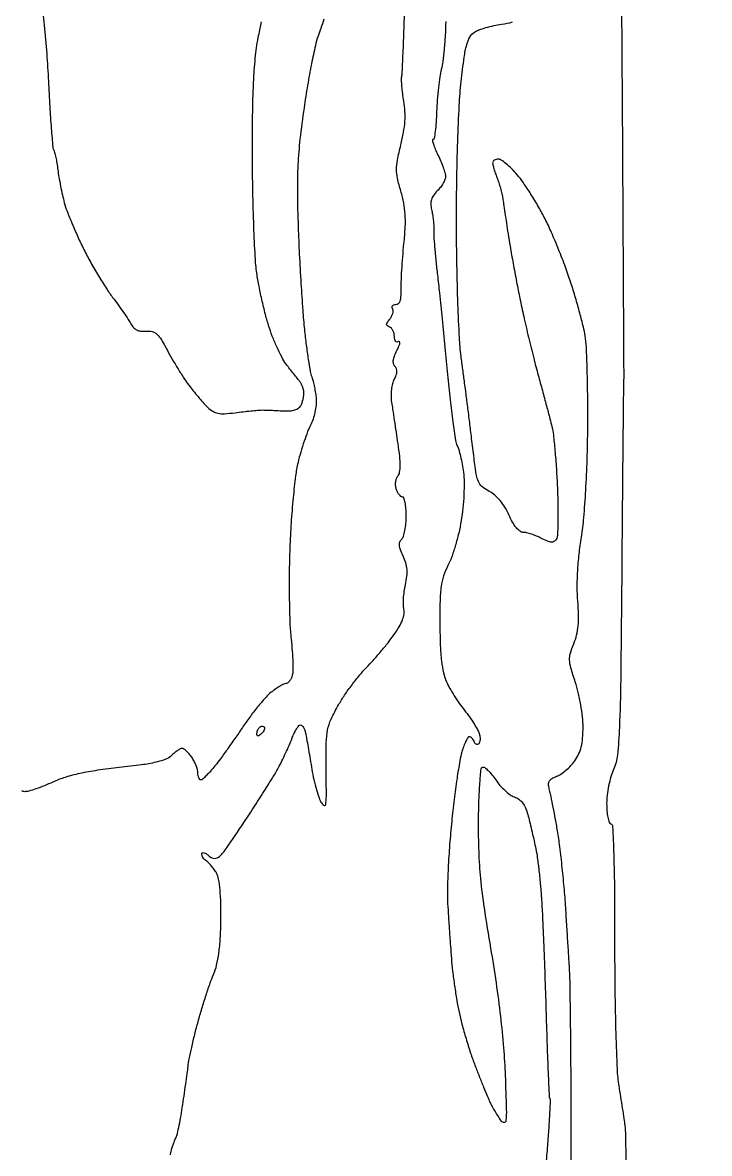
# Model space of a CAD drawing. Extents: x 0 to 102, y 0 to 135.
# Drawn here: x 18.06 to 32.84, y 26.73 to 51.08 of the extents above; entities that cross this region are included whole.
import ezdxf

# ---------------------------------------------------------------- set-up
doc = ezdxf.new("R2010")
doc.units = 0
doc.header["$MEASUREMENT"] = 0

msp = doc.modelspace()

# ---------------------------------------------------------------- linework, layer by layer
for points in [[(30.835569, 68.0607, 0.000004), (30.856286, 64.932268, 0.000002), (30.883525, 60.825814, 0.000002), (30.912326, 56.488502, 0.000002), (30.938318, 52.5789, -0.000116), (30.960528, 49.119942, -0.000184), (30.977766, 46.158553, -0.000036), (30.991809, 43.548188, -0.009052), (30.988828, 43.3152, 0.005249), (30.984367, 43.096579, 0.000103), (30.973492, 41.975347, 0.000246), (30.96171, 40.666323, 0.000165), (30.949473, 39.1698, -0.000948), (30.927649, 36.929543, -0.007693), (30.899922, 35.903707, -0.015025), (30.856642, 35.307428, -0.080018), (30.772235, 34.992918, 0.036129), (30.715834, 34.83825, 0.019885), (30.668391, 34.642413, 0.019733), (30.635874, 34.438913, 0.029756), (30.6252, 34.259718, 0.020183), (30.631561, 34.10221, 0.02944), (30.650882, 33.96469, 0.029154), (30.678563, 33.859252, 0.237842), (30.712628, 33.824957, -0.311196), (30.754445, 33.769451, -0.002301), (30.777218, 33.165036, -0.006267), (30.793319, 32.380692, -0.00229), (30.797107, 31.270505, 0.003224), (30.802518, 30.245877, 0.004244), (30.821415, 29.311355, 0.003674), (30.849327, 28.537535, 0.029571), (30.885747, 28.183548, -0.001425), (30.923662, 27.946804, -0.00126), (30.961844, 27.699905, -0.001265), (30.995125, 27.477264, -0.003852), (31.016184, 27.3258, -0.0295), (31.031289, 27.114795, -0.001006), (31.039985, 26.284162, -0.001889)], [(31.042661, 24.1956, 0.000001), (31.037549, 23.023692, 0.000001), (31.032419, 21.846099, 0.000001), (31.02793, 20.814404, 0.000005), (31.025166, 20.1771, 0.006013)], [(21.235523, 26.696198, -0.035242), (21.256273, 26.797368, -0.010879), (21.280073, 26.875831, -0.010582), (21.30747, 26.953919, -0.010538), (21.334434, 27.021493, -0.038227), (21.355666, 27.06256, 0.082216), (21.37764, 27.116093, 0.004999), (21.414781, 27.285805, 0.007351), (21.454207, 27.489984, 0.005365), (21.492232, 27.717892, 0.001963), (21.529366, 27.962501, 0.001745), (21.5661, 28.217185, 0.00175), (21.597548, 28.446555, 0.005391), (21.616604, 28.602011, -0.021265), (21.641355, 28.761759, -0.00585), (21.693889, 29.010749, -0.0059), (21.76011, 29.291756, -0.006131), (21.832145, 29.567533, -0.006524), (21.912614, 29.846528, -0.005643), (22.004177, 30.137225, -0.005687), (22.093131, 30.398802, -0.016448), (22.16267, 30.576998, 0.042259), (22.231025, 30.782928, 0.025019), (22.278924, 31.037478, 0.020105), (22.309229, 31.352964, 0.010416), (22.32298, 31.748743, 0.009567), (22.321088, 32.110127, 0.017101), (22.3037, 32.406662, 0.019128), (22.273568, 32.635327, 0.085308), (22.228669, 32.762467, 0.023897), (22.180411, 32.839876, 0.020902), (22.122906, 32.915986, 0.021432), (22.065079, 32.980382, 0.056836), (22.01715, 33.019354, -0.056239), (21.976698, 33.052166, -0.049099), (21.942464, 33.094602, -0.051761), (21.919107, 33.139768, -0.093734), (21.9114, 33.180516, -0.304384), (21.92607, 33.202381, -0.177968), (21.958883, 33.203584, -0.074874), (22.010903, 33.177482, -0.030267), (22.073045, 33.127738, 0.173741), (22.185993, 33.081109, 0.208057), (22.292699, 33.121614, 0.049054), (22.440954, 33.29773, 0.003146), (22.818364, 33.854876, 0.003491), (23.054798, 34.214085, 0.003655), (23.282565, 34.571137, 0.003509), (23.474824, 34.882268, 0.016169), (23.578994, 35.0667, 0.007808), (23.65429, 35.216338, 0.005533), (23.734281, 35.386462, 0.005586), (23.807084, 35.550688, 0.011768), (23.859138, 35.68005, -0.021688), (23.903964, 35.785366, -0.030859), (23.953378, 35.874233, -0.031389), (24.00074, 35.938928, -0.222598), (24.035052, 35.955, -0.205515), (24.065738, 35.941831, -0.057051), (24.097968, 35.899085, -0.047587), (24.126719, 35.837528, -0.034536), (24.14711, 35.76465, -0.006698), (24.167498, 35.658857, -0.001464), (24.199617, 35.476183, -0.001525), (24.235509, 35.264648, -0.001462), (24.270622, 35.049936, 0.013778), (24.311761, 34.832193, 0.012796), (24.365723, 34.611563, 0.012898), (24.423787, 34.41788, 0.041416), (24.476164, 34.293941, 0.12035), (24.537615, 34.224183, 0.552032), (24.577566, 34.241061, 0.040543), (24.592055, 34.419055, 0.00216), (24.589703, 34.987505, -0.006052), (24.591827, 35.570126, -0.042995), (24.620478, 35.850911, -0.062875), (24.693935, 36.077724, -0.021021), (24.855483, 36.387399, -0.01766), (24.983962, 36.593157, -0.011852), (25.144454, 36.819299, -0.011945), (25.310497, 37.031139, -0.023005), (25.455003, 37.191099, 0.012588), (25.598925, 37.34389, 0.007523), (25.762635, 37.532328, 0.007529), (25.920101, 37.724999, 0.012948), (26.044591, 37.89073, 0.021035), (26.1573, 38.064163, 0.039654), (26.230605, 38.214017, 0.050758), (26.266319, 38.340952, 0.105068), (26.262574, 38.443395, -0.057449), (26.250232, 38.536973, -0.019477), (26.253338, 38.674461, -0.019076), (26.268637, 38.827427, -0.0208), (26.29529, 38.97438, 0.025668), (26.326673, 39.157547, 0.050073), (26.329383, 39.305572, 0.054794), (26.302927, 39.442223, 0.037594), (26.244907, 39.589245, -0.021896), (26.187056, 39.723363, -0.069311), (26.165282, 39.818473, -0.107681), (26.174628, 39.891154, -0.1112), (26.21336, 39.9524, 0.123252), (26.251036, 40.015235, 0.026011), (26.282036, 40.140362, 0.025768), (26.303458, 40.293127, 0.021952), (26.3106, 40.45572, 0.018288), (26.304905, 40.611378, 0.029698), (26.287423, 40.742514, 0.030039), (26.262486, 40.839383, 0.325511), (26.231701, 40.8618, -0.172808), (26.197533, 40.873973, -0.057165), (26.159825, 40.912695, -0.048924), (26.12467, 40.96875, -0.03878), (26.097811, 41.03506, -0.058298), (26.083451, 41.10938, -0.049583), (26.085424, 41.189294, -0.051925), (26.102398, 41.262605, -0.090607), (26.132863, 41.316813, 0.134961), (26.169646, 41.398213, 0.038052), (26.180886, 41.538317, 0.027596), (26.170759, 41.73598, 0.010408), (26.13563, 42.010703, 0.000025), (26.098838, 42.257403, 0.000022), (26.06046, 42.514579, 0.000022), (26.025846, 42.746385, 0.000067), (26.002286, 42.903978, -0.035419), (25.992033, 43.035623, -0.029054), (25.99925, 43.17654, -0.029983), (26.021325, 43.305754, -0.065654), (26.056645, 43.399511, 0.034948), (26.097008, 43.489524, 0.076897), (26.111815, 43.563266, 0.102261), (26.102045, 43.624141, 0.106006), (26.068973, 43.675267, -0.135077), (26.037686, 43.730309, -0.0928), (26.033121, 43.802361, -0.063125), (26.056619, 43.895207, -0.025827), (26.110423, 44.013896, 0.018151), (26.154186, 44.106625, 0.052881), (26.175015, 44.174203, 0.198082), (26.169186, 44.203295, 0.403912), (26.148388, 44.207819, -0.153925), (26.112159, 44.19864, -0.208326), (26.082377, 44.213698, -0.125647), (26.062916, 44.25483, -0.048023), (26.0568, 44.318357, 0.058972), (26.048922, 44.384921, 0.061371), (26.025736, 44.446857, 0.068248), (25.991507, 44.495101, 0.123821), (25.95105, 44.521092, -0.083757), (25.905021, 44.545749, -0.243147), (25.890265, 44.577516, -0.138554), (25.904924, 44.62212, -0.024283), (25.958333, 44.693636, 0.051703), (25.997514, 44.752575, 0.057431), (26.022131, 44.816298, 0.065381), (26.029415, 44.875057, 0.137439), (26.01679, 44.918894, -0.119726), (26.005835, 44.952485, -0.186951), (26.014507, 44.98126, -0.15277), (26.042506, 45.000633, -0.075663), (26.085655, 45.0072, 0.177716), (26.14082, 45.027447, 0.129827), (26.17849, 45.081451, 0.071527), (26.198661, 45.177004, 0.022085), (26.201768, 45.32445, -0.016305), (26.203352, 45.490885, -0.004728), (26.21659, 45.747318, -0.004748), (26.236993, 46.036115, -0.005055), (26.262516, 46.3185, 0.012308), (26.289654, 46.676645, 0.027607), (26.288514, 46.949248, 0.032449), (26.258283, 47.191279, 0.025111), (26.195273, 47.449493, -0.017506), (26.123284, 47.726168, -0.054906), (26.102259, 47.916819, -0.049386), (26.122152, 48.118016, -0.012214), (26.195137, 48.44185, 0.016985), (26.253658, 48.713567, 0.027226), (26.282924, 48.94889, 0.030288), (26.284824, 49.166413, 0.029887), (26.260494, 49.383557, -0.010287), (26.23561, 49.547359, -0.011553), (26.218575, 49.705836, -0.010884), (26.210157, 49.840966, -0.059141), (26.215844, 49.914, 0.038207), (26.227135, 50.008063, 0.000808), (26.246547, 50.475797, 0.001868), (26.266329, 51.023151, 0.001257), (26.285011, 51.6483, 0.000662)], [(18.461995, 51.573598, -0.005651), (18.52139, 51.022344, -0.005625), (18.573611, 50.407855, -0.006305), (18.609753, 49.815284, 0.00283), (18.639239, 49.269439, 0.004351), (18.671544, 48.797377, 0.001543), (18.704126, 48.391546, 0.118139), (18.724382, 48.330091, -0.0764), (18.744788, 48.28197, -0.01051), (18.769416, 48.175611, -0.01186), (18.793114, 48.047428, -0.009784), (18.812446, 47.909769, 0.012037), (18.835439, 47.751236, 0.006625), (18.870787, 47.558463, 0.006601), (18.911841, 47.363753, 0.010508), (18.952634, 47.198505, 0.024974), (19.012173, 47.014518, 0.008276), (19.117291, 46.750925, 0.008217), (19.243644, 46.462148, 0.009249), (19.37473, 46.188954, 0.01055), (19.52012, 45.914381, 0.008158), (19.68964, 45.621301, 0.008261), (19.85696, 45.352772, 0.019557), (19.992472, 45.16006, -0.006052), (20.112273, 44.99911, -0.005935), (20.228936, 44.834269, -0.005855), (20.327834, 44.687298, -0.022305), (20.384279, 44.592274, 0.062487), (20.442296, 44.510353, 0.094144), (20.512171, 44.458105, 0.089058), (20.599304, 44.433364, 0.050745), (20.709123, 44.433626, -0.084959), (20.840849, 44.424957, -0.129742), (20.941174, 44.371023, -0.069845), (21.040997, 44.247585, -0.011809), (21.191246, 43.983297, 0.008897), (21.304306, 43.781702, 0.007055), (21.433365, 43.567867, 0.00714), (21.558723, 43.372896, 0.017653), (21.6576, 43.234687, 0.007642), (21.750953, 43.117237, 0.005812), (21.856674, 42.991335, 0.00588), (21.958592, 42.87557, 0.013678), (22.0383, 42.791873, 0.057951), (22.1455, 42.70752, 0.090181), (22.254794, 42.664999, 0.063022), (22.398811, 42.655584, 0.016365), (22.6305, 42.677269, -0.002497), (22.801753, 42.698103, -0.002813), (22.966521, 42.716374, -0.002574), (23.106836, 42.730405, -0.015272), (23.1804, 42.735117, -0.014785), (23.249722, 42.735385, -0.003492), (23.365422, 42.731602, -0.003592), (23.498419, 42.725366, -0.003532), (23.632061, 42.717191, 0.027641), (23.775404, 42.715342, 0.049179), (23.892165, 42.731874, 0.063309), (23.97936, 42.765231, 0.129375), (24.032615, 42.81476, 0.045259), (24.061764, 42.871597, 0.02666), (24.086525, 42.943865, 0.026513), (24.1037, 43.01933, 0.040578), (24.109705, 43.086121, 0.046954), (24.104101, 43.151657, 0.03338), (24.086143, 43.223218, 0.033876), (24.059521, 43.289806, 0.05908), (24.027675, 43.339921, -0.003242), (23.983009, 43.395425, -0.000811), (23.910816, 43.486639, -0.000828), (23.828585, 43.591238, -0.000833), (23.746866, 43.6959, -0.040632), (23.658505, 43.830757, -0.014389), (23.553894, 44.036679, -0.014172), (23.451476, 44.270454, -0.016191), (23.36726, 44.4996, -0.015182), (23.291029, 44.755561, -0.008318), (23.212453, 45.073261, -0.008283), (23.143319, 45.398793, -0.013079), (23.096002, 45.680288, -0.021666), (23.061119, 46.038569, -0.004237), (23.031796, 46.686025, -0.004491), (23.010775, 47.441855, -0.004147), (23.002599, 48.218288, -0.003625), (23.007405, 49.176774, -0.009761), (23.029059, 49.857801, -0.013535), (23.069763, 50.376096, -0.02356), (23.13529, 50.8023, -0.005946), (23.197595, 51.092403, -0.004707)], [(24.539619, 51.152405, -0.003509), (24.473173, 50.951702, -0.006371), (24.415614, 50.788713, 0.033551), (24.355161, 50.582479, 0.006), (24.273035, 50.189583, 0.006458), (24.188142, 49.726079, 0.005791), (24.111906, 49.243404, 0.008389), (24.02464, 48.566911, 0.01559), (23.98025, 48.015526, 0.014609), (23.968758, 47.439282, 0.006428), (23.985638, 46.676691, 0.003594), (24.010409, 46.089677, 0.002927), (24.045134, 45.461396, 0.002956), (24.083924, 44.883151, 0.007717), (24.120679, 44.468109, 0.005577), (24.159165, 44.134676, 0.006797), (24.202903, 43.823548, 0.005794), (24.246193, 43.563319, 0.046756), (24.278458, 43.446681, -0.029405), (24.307287, 43.35496, -0.01272), (24.335269, 43.230002, -0.012536), (24.35838, 43.095192, -0.01625), (24.372425, 42.970573, -0.045252), (24.371024, 42.839908, -0.027064), (24.346982, 42.686316, -0.02695), (24.306126, 42.534735, -0.041703), (24.253289, 42.409945, 0.029292), (24.189791, 42.26976, 0.010337), (24.114939, 42.062171, 0.01022), (24.041901, 41.830141, 0.011819), (23.982129, 41.606245, 0.028269), (23.929286, 41.317033, 0.007263), (23.877271, 40.844658, 0.007372), (23.833636, 40.30312, 0.007432), (23.806124, 39.762, 0.006515), (23.793537, 39.212503, 0.005945), (23.794679, 38.645817, 0.005956), (23.807753, 38.139529, 0.01918), (23.833358, 37.803629, -0.010194), (23.857811, 37.5444, -0.012373), (23.869746, 37.300626, -0.010994), (23.870193, 37.096338, -0.07956), (23.85279, 36.999929, -0.041537), (23.825997, 36.939995, -0.050264), (23.791033, 36.88931, -0.058192), (23.753597, 36.854418, -0.159836), (23.719706, 36.8433, 0.116618), (23.676148, 36.833001, 0.017078), (23.595856, 36.78929, 0.01852), (23.503042, 36.729837, 0.014943), (23.40782, 36.659437, 0.042327), (23.293681, 36.552867, 0.011899), (23.134429, 36.368067, 0.011908), (22.96368, 36.149717, 0.012288), (22.805364, 35.925729, -0.00416), (22.646501, 35.693032, -0.003473), (22.474028, 35.4485, -0.003506), (22.31312, 35.226996, -0.009551), (22.195176, 35.073244, -0.011927), (22.098053, 34.957304, -0.017), (22.005995, 34.859505, -0.012999), (21.92622, 34.784341, -0.184452), (21.89025, 34.770602, -0.217988), (21.865972, 34.781714, -0.078418), (21.845438, 34.814774, -0.059625), (21.831447, 34.863398, -0.040289), (21.8268, 34.920976, 0.0647), (21.817582, 34.991911, 0.028182), (21.788114, 35.082411, 0.027309), (21.745515, 35.17635, 0.032678), (21.695103, 35.259376, 0.025229), (21.63907, 35.331357, 0.031105), (21.579618, 35.392168, 0.032413), (21.524795, 35.435575, 0.152389), (21.486898, 35.4474, 0.121785), (21.44777, 35.437726, 0.027337), (21.388407, 35.40219, 0.026798), (21.322602, 35.352407, 0.023142), (21.259046, 35.293493, -0.107943), (21.136981, 35.21374, -0.034601), (20.928536, 35.150512, -0.022919), (20.61597, 35.093794, -0.006846), (20.1348, 35.035782, 0.009662), (19.665836, 34.976561, 0.017469), (19.285078, 34.907324, 0.021154), (18.970863, 34.824709, 0.032297), (18.707527, 34.724389, -0.011311), (18.522617, 34.644915, -0.01303), (18.342758, 34.577779, -0.012159), (18.188196, 34.528801, -0.070757), (18.103816, 34.5168, -0.140888), (18.034981, 34.536589, -0.057255)], [(27.161702, 51.0984, -0.009249), (27.150388, 50.800452, -0.008953), (27.127995, 50.499865, -0.008901), (27.098852, 50.23616, -0.032281), (27.066605, 50.070634, 0.027344), (27.033989, 49.911591, 0.009158), (27.003391, 49.67624, 0.009082), (26.978985, 49.414006, 0.010254), (26.965301, 49.16146, -0.008699), (26.953542, 48.931201, -0.014343), (26.934651, 48.73727, -0.007978), (26.912257, 48.580346, -0.367338), (26.889327, 48.560676, 0.477443), (26.875662, 48.543602, 0.022557), (26.897385, 48.462277, 0.023228), (26.937091, 48.354364, 0.012764), (26.995077, 48.226087, -0.013876), (27.056909, 48.088488, -0.015114), (27.109153, 47.951501, -0.014708), (27.146735, 47.832003, -0.068932), (27.1566, 47.760787, -0.096344), (27.14443, 47.698216, -0.034493), (27.104465, 47.616143, -0.032684), (27.047039, 47.5299, -0.033163), (26.97912, 47.45232, 0.043411), (26.898383, 47.356199, 0.07932), (26.853621, 47.264368, 0.082923), (26.840786, 47.166025, 0.051497), (26.856904, 47.05047, -0.020738), (26.877438, 46.949187, -0.013179), (26.893303, 46.829881, -0.013237), (26.902698, 46.711769, -0.023809), (26.903212, 46.6146, 0.026873), (26.904637, 46.489787, 0.004101), (26.922877, 46.241567, 0.004578), (26.949515, 45.948718, 0.003954), (26.982733, 45.6417, -0.00276), (27.025432, 45.25567, -0.000955), (27.082937, 44.697888, -0.000949), (27.143965, 44.083001, -0.001102), (27.199611, 43.497922, 0.004331), (27.254519, 42.957634, 0.006155), (27.313394, 42.478455, 0.003633), (27.370729, 42.076914, 0.085785), (27.406651, 41.968606, -0.052552), (27.440639, 41.885064, -0.012467), (27.478822, 41.739449, -0.012691), (27.514459, 41.569023, -0.012217), (27.541911, 41.394837, -0.030606), (27.556696, 41.186043, -0.013844), (27.551705, 40.911699, -0.013545), (27.530274, 40.6185, -0.016764), (27.493815, 40.347174, -0.016455), (27.440553, 40.084431, -0.013599), (27.367072, 39.808331, -0.01382), (27.28572, 39.558622, -0.035401), (27.209399, 39.384621, 0.04159), (27.115643, 39.16348, 0.045516), (27.063222, 38.936418, 0.028821), (27.039153, 38.629643, 0.006695), (27.035387, 38.1123, 0.008239), (27.045467, 37.666195, 0.018726), (27.071239, 37.330029, 0.024621), (27.113371, 37.074151, 0.053691), (27.175794, 36.8856, 0.023074), (27.245709, 36.749021, 0.011229), (27.346755, 36.581106, 0.011112), (27.459936, 36.410746, 0.015758), (27.568612, 36.264826, -0.013515), (27.671332, 36.128186, -0.013495), (27.766571, 35.98613, -0.013443), (27.842943, 35.857774, -0.050673), (27.88008, 35.772, -0.039939), (27.895951, 35.703443, -0.046087), (27.899675, 35.636478, -0.051914), (27.891768, 35.580488, -0.145908), (27.871842, 35.546775, -0.143384), (27.845395, 35.533592, -0.159596), (27.817238, 35.53753, -0.123275), (27.791492, 35.55925, -0.070537), (27.772468, 35.59545, 0.050185), (27.753261, 35.6359, 0.055907), (27.726948, 35.670136, 0.06362), (27.697869, 35.693494, 0.138289), (27.670541, 35.7012, 0.260017), (27.640374, 35.684374, 0.023103), (27.596554, 35.605492, 0.025521), (27.550824, 35.500228, 0.016928), (27.508766, 35.375385, 0.03152), (27.463881, 35.182014, 0.005087), (27.404216, 34.799876, 0.005601), (27.343498, 34.347801, 0.004895), (27.289931, 33.873735, 0.007005), (27.246023, 33.380126, 0.006361), (27.214321, 32.869343, 0.006379), (27.197604, 32.411665, 0.020296), (27.202756, 32.1057, 0.00169), (27.219168, 31.836115, 0.000991), (27.240546, 31.5135, 0.000991), (27.263207, 31.19089, 0.001686), (27.283595, 30.9213, 0.009855), (27.310044, 30.653818, 0.005949), (27.351391, 30.337975, 0.005958), (27.399958, 30.025067, 0.01039), (27.44868, 29.767114, 0.013457), (27.510043, 29.510104, 0.007456), (27.597995, 29.199803, 0.007431), (27.696511, 28.887933, 0.011881), (27.790876, 28.625014, 0.002121), (27.883745, 28.387407, 0.002192), (27.977629, 28.15318, 0.002114), (28.060698, 27.950995, 0.009406), (28.112211, 27.8334, 0.016439), (28.159683, 27.738672, 0.009609), (28.222404, 27.628272, 0.009603), (28.289497, 27.520077, 0.016057), (28.350519, 27.432093, 0.239238), (28.419313, 27.397782, 0.383092), (28.464663, 27.439082, 0.032539), (28.472918, 27.672493, 0.001787), (28.448536, 28.404993, 0.011509), (28.412809, 29.001065, 0.007833), (28.345969, 29.677124, 0.007353), (28.251865, 30.403022, 0.006653), (28.133589, 31.150516, -0.005272), (27.994693, 32.012892, -0.013083), (27.916236, 32.647626, -0.015359), (27.878186, 33.222428, -0.010396), (27.868602, 33.878969, -0.006222), (27.877041, 34.331658, -0.011121), (27.896879, 34.703325, -0.005299), (27.923019, 35.005962, -0.314964), (27.95693, 35.045653, -0.231451), (27.999953, 35.036871, -0.030051), (28.072697, 34.973538, -0.030007), (28.154894, 34.882494, -0.020779), (28.236963, 34.7706, 0.032311), (28.328137, 34.652117, 0.028447), (28.437563, 34.540917, 0.029522), (28.548101, 34.451978, 0.072461), (28.640686, 34.404499, -0.077301), (28.736714, 34.354082, -0.071788), (28.815696, 34.275777, -0.06099), (28.878885, 34.166569, -0.035947), (28.927923, 34.023799, -0.00439), (28.965282, 33.877618, -0.00221), (29.009988, 33.692537, -0.002194), (29.054516, 33.500806, -0.003255), (29.091699, 33.3324, -0.017426), (29.126327, 33.137622, -0.005913), (29.163418, 32.852295, -0.005872), (29.196994, 32.535829, -0.006722), (29.221461, 32.2326, -0.005443), (29.243382, 31.842838, -0.001344), (29.270668, 31.202859, -0.001375), (29.297928, 30.469814, -0.001377), (29.321144, 29.7369, 0.001361), (29.342798, 29.052646, 0.002186), (29.365405, 28.469235, 0.000385), (29.388019, 27.954116, 0.127574), (29.399668, 27.916245, -0.149617), (29.409201, 27.879702, -0.001411), (29.396687, 27.599857, -0.004573), (29.378347, 27.276467, -0.002924), (29.351403, 26.901045, -0.002195), (29.31553, 26.463941, -0.001362)], [(29.840432, 26.034081, 0.012409), (29.862331, 26.781653, 0.00262), (29.861323, 28.0872, 0.000737), (29.854711, 28.970587, 0.000993), (29.845962, 29.769947, 0.000672), (29.836385, 30.440781, 0.010775), (29.827954, 30.6675, 0.000688), (29.816424, 30.859133, 0.000134), (29.795062, 31.20471, 0.000142), (29.769933, 31.607615, 0.000132), (29.743917, 32.0211, 0.006222), (29.710749, 32.459324, 0.004783), (29.664012, 32.936895, 0.004837), (29.611708, 33.382688, 0.011465), (29.561975, 33.7131, 0.002682), (29.512955, 33.986065, 0.003066), (29.463075, 34.246562, 0.002772), (29.418178, 34.467074, 0.01737), (29.390715, 34.578742, -0.056242), (29.374559, 34.676669, -0.146256), (29.391323, 34.745382, -0.129877), (29.444868, 34.798642, -0.040297), (29.548283, 34.847818, 0.057693), (29.641974, 34.896425, 0.027735), (29.749946, 34.978385, 0.027061), (29.854395, 35.077431, 0.034778), (29.938456, 35.179635, 0.046907), (30.022326, 35.324423, 0.047508), (30.077314, 35.4817, 0.039933), (30.107859, 35.669103, 0.02044), (30.1176, 35.907278, 0.027454), (30.105609, 36.125492, 0.015195), (30.068317, 36.389789, 0.015115), (30.014126, 36.656042, 0.023484), (29.949829, 36.881358, -0.010572), (29.854067, 37.186824, -0.060999), (29.827011, 37.353627, -0.081773), (29.845263, 37.4998, -0.027285), (29.917784, 37.703539, 0.038652), (29.979444, 37.89007, 0.037013), (30.012774, 38.086593, 0.03013), (30.02063, 38.319175, 0.01419), (30.004141, 38.61946, -0.021469), (29.992193, 38.915754, -0.01332), (30.002382, 39.263795, -0.012729), (30.03254, 39.633645, -0.013183), (30.081242, 39.997158, 0.018238), (30.133486, 40.419502, 0.00721), (30.175699, 41.003282, 0.006765), (30.205262, 41.671169, 0.006012), (30.218252, 42.366399, 0.003858), (30.21758, 43.000517, 0.004645), (30.206815, 43.596436, 0.003985), (30.1891, 44.097764, 0.030999), (30.164519, 44.3304, 0.018554), (30.123747, 44.527132, 0.00559), (30.047386, 44.822931, 0.005594), (29.954236, 45.153071, 0.006049), (29.856023, 45.4725, 0.011085), (29.739853, 45.80885, 0.007278), (29.591933, 46.191035, 0.007323), (29.436971, 46.559111, 0.013965), (29.299944, 46.849378, 0.012961), (29.159467, 47.109662, 0.010357), (28.995144, 47.382839, 0.0105), (28.832425, 47.629447, 0.025929), (28.700252, 47.801128, 0.019089), (28.58123, 47.929887, 0.024344), (28.461627, 48.03862, 0.023496), (28.355583, 48.117932, 0.149904), (28.292108, 48.1374, 0.06391), (28.246111, 48.131497, 0.081751), (28.20714, 48.114167, 0.098586), (28.181067, 48.08847, 0.15015), (28.1718, 48.058307, 0.060299), (28.177205, 48.013653, 0.010807), (28.199015, 47.93249, 0.011529), (28.228979, 47.838036, 0.010189), (28.264448, 47.741057, -0.015154), (28.302239, 47.634459, -0.010209), (28.339158, 47.510731, -0.010289), (28.369992, 47.38946, -0.020043), (28.38868, 47.2914, 0.000121), (28.406024, 47.175456, 0.000028), (28.435246, 46.980495, 0.000029), (28.468916, 46.756041, 0.000028), (28.50285, 46.53, 0.005624), (28.546449, 46.260374, 0.002266), (28.611796, 45.893121, 0.002242), (28.685732, 45.498272, 0.002839), (28.757762, 45.1341, 0.005208), (28.839764, 44.75193, 0.00314), (28.944534, 44.300526, 0.003145), (29.054298, 43.853217, 0.005502), (29.151592, 43.4844, -0.001054), (29.241792, 43.154403, -0.001088), (29.329654, 42.827464, -0.001049), (29.404575, 42.543846, -0.004657), (29.446714, 42.376621, -0.031411), (29.477914, 42.199887, -0.0056), (29.511662, 41.865995, -0.006034), (29.542149, 41.473236, -0.005411), (29.564433, 41.065321, -0.006822), (29.576293, 40.671564, -0.00976), (29.575227, 40.322159, -0.00611), (29.565093, 40.031021, -0.131279), (29.539249, 39.949802, -0.112583), (29.491883, 39.903184, -0.155817), (29.434429, 39.888876, -0.085577), (29.353352, 39.908359, -0.018534), (29.222732, 39.97043, 0.020933), (29.117503, 40.019819, 0.019378), (29.005798, 40.061638, 0.019788), (28.903506, 40.091041, 0.059246), (28.831409, 40.099879, -0.165202), (28.760802, 40.124147, -0.055566), (28.681497, 40.200974, -0.043614), (28.59984, 40.319547, -0.024863), (28.521573, 40.475094, 0.03226), (28.435265, 40.640484, 0.037088), (28.331873, 40.785429, 0.040267), (28.217886, 40.901989, 0.059775), (28.09988, 40.982143, -0.046914), (27.964143, 41.069339, -0.096628), (27.881865, 41.164415, -0.077057), (27.830664, 41.297645, -0.02192), (27.793195, 41.516899, -0.000542), (27.770487, 41.698584, -0.000332), (27.744078, 41.912925, -0.000333), (27.718209, 42.125209, -0.000592), (27.697237, 42.3, 0.000769), (27.67746, 42.464335, 0.000594), (27.655413, 42.643423, 0.000601), (27.634422, 42.810634, 0.001441), (27.618358, 42.9345, -0.000284), (27.599706, 43.075764, -0.000061), (27.567494, 43.321021, -0.000063), (27.530247, 43.605159, -0.00006), (27.492467, 43.893917, -0.019891), (27.456244, 44.294416, -0.003893), (27.425397, 45.017501, -0.004127), (27.402949, 45.861383, -0.003814), (27.393663, 46.728017, -0.004387), (27.39878, 47.62772, -0.004533), (27.419716, 48.517426, -0.004612), (27.452253, 49.295067, -0.015287), (27.494004, 49.805504, -0.005542), (27.559033, 50.330365, -0.032127), (27.614079, 50.603906, -0.065442), (27.681709, 50.766805, -0.118609), (27.780608, 50.870792, -0.054144), (27.8769, 50.919243, -0.018346), (28.025922, 50.968843, -0.018), (28.195884, 51.011991, -0.019736), (28.363388, 51.041289, 0.038288), (28.599287, 51.091626, 0.067451)]]:
    msp.add_lwpolyline(points, format="xyb")
msp.add_lwpolyline([(23.25231, 35.91129, -0.212536), (23.261585, 35.887131, -0.080535), (23.253773, 35.851012, -0.061283), (23.231033, 35.809003, -0.041736), (23.19591, 35.76747, -0.034019), (23.15443, 35.731281, -0.131573), (23.12309, 35.718481, -0.290264), (23.103725, 35.727572, -0.142677), (23.0958, 35.75478, -0.054831), (23.099936, 35.792385, -0.038674), (23.112367, 35.833088, -0.039129), (23.130594, 35.870633, -0.063896), (23.1522, 35.8986, -0.075941), (23.17704, 35.916856, -0.089268), (23.204872, 35.925593, -0.100736), (23.231296, 35.923615, -0.128169)], format="xyb", close=True)

doc.saveas('drawing.dxf')
